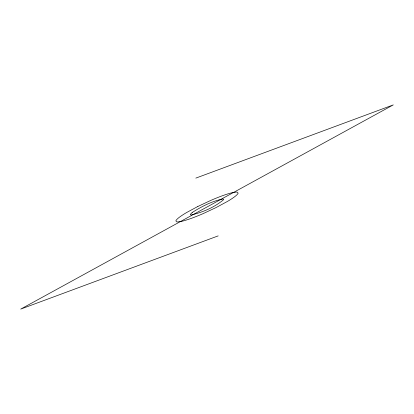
<?xml version="1.0" encoding="UTF-8"?>
<svg xmlns="http://www.w3.org/2000/svg" width="414" height="414" viewBox="0 0 414 414"><rect width="100%" height="100%" fill="white"/><g stroke="black" fill="none" stroke-linecap="round" stroke-linejoin="round"><path stroke-width="0.62" d="M195.832 178.113L393.3 104.887L20.7 309.113L218.168 235.887M192.184 212.496L190.274 214.436L190.947 215.057C202.643 212.33 214.514 207.352 223.726 199.564L223.053 198.943C211.984 201.121 201.67 206.519 192.184 212.496M197.861 206.467L186.595 212.542A41.503 8.347 -21.7 0 0 179.376 217.241A26.501 5.33 -21.7 0 0 175.826 220.859L177.073 222.018L182.207 221.231A26.501 5.33 -21.7 0 0 192.303 217.997A41.503 8.347 -21.7 0 0 203.372 213.515L216.139 207.533L227.405 201.458A41.503 8.347 -21.7 0 0 234.624 196.759A26.501 5.33 -21.7 0 0 238.174 193.141L236.927 191.982L231.793 192.769A26.501 5.33 -21.7 0 0 221.697 196.003A41.503 8.347 -21.7 0 0 210.628 200.485L197.861 206.467"/></g></svg>
